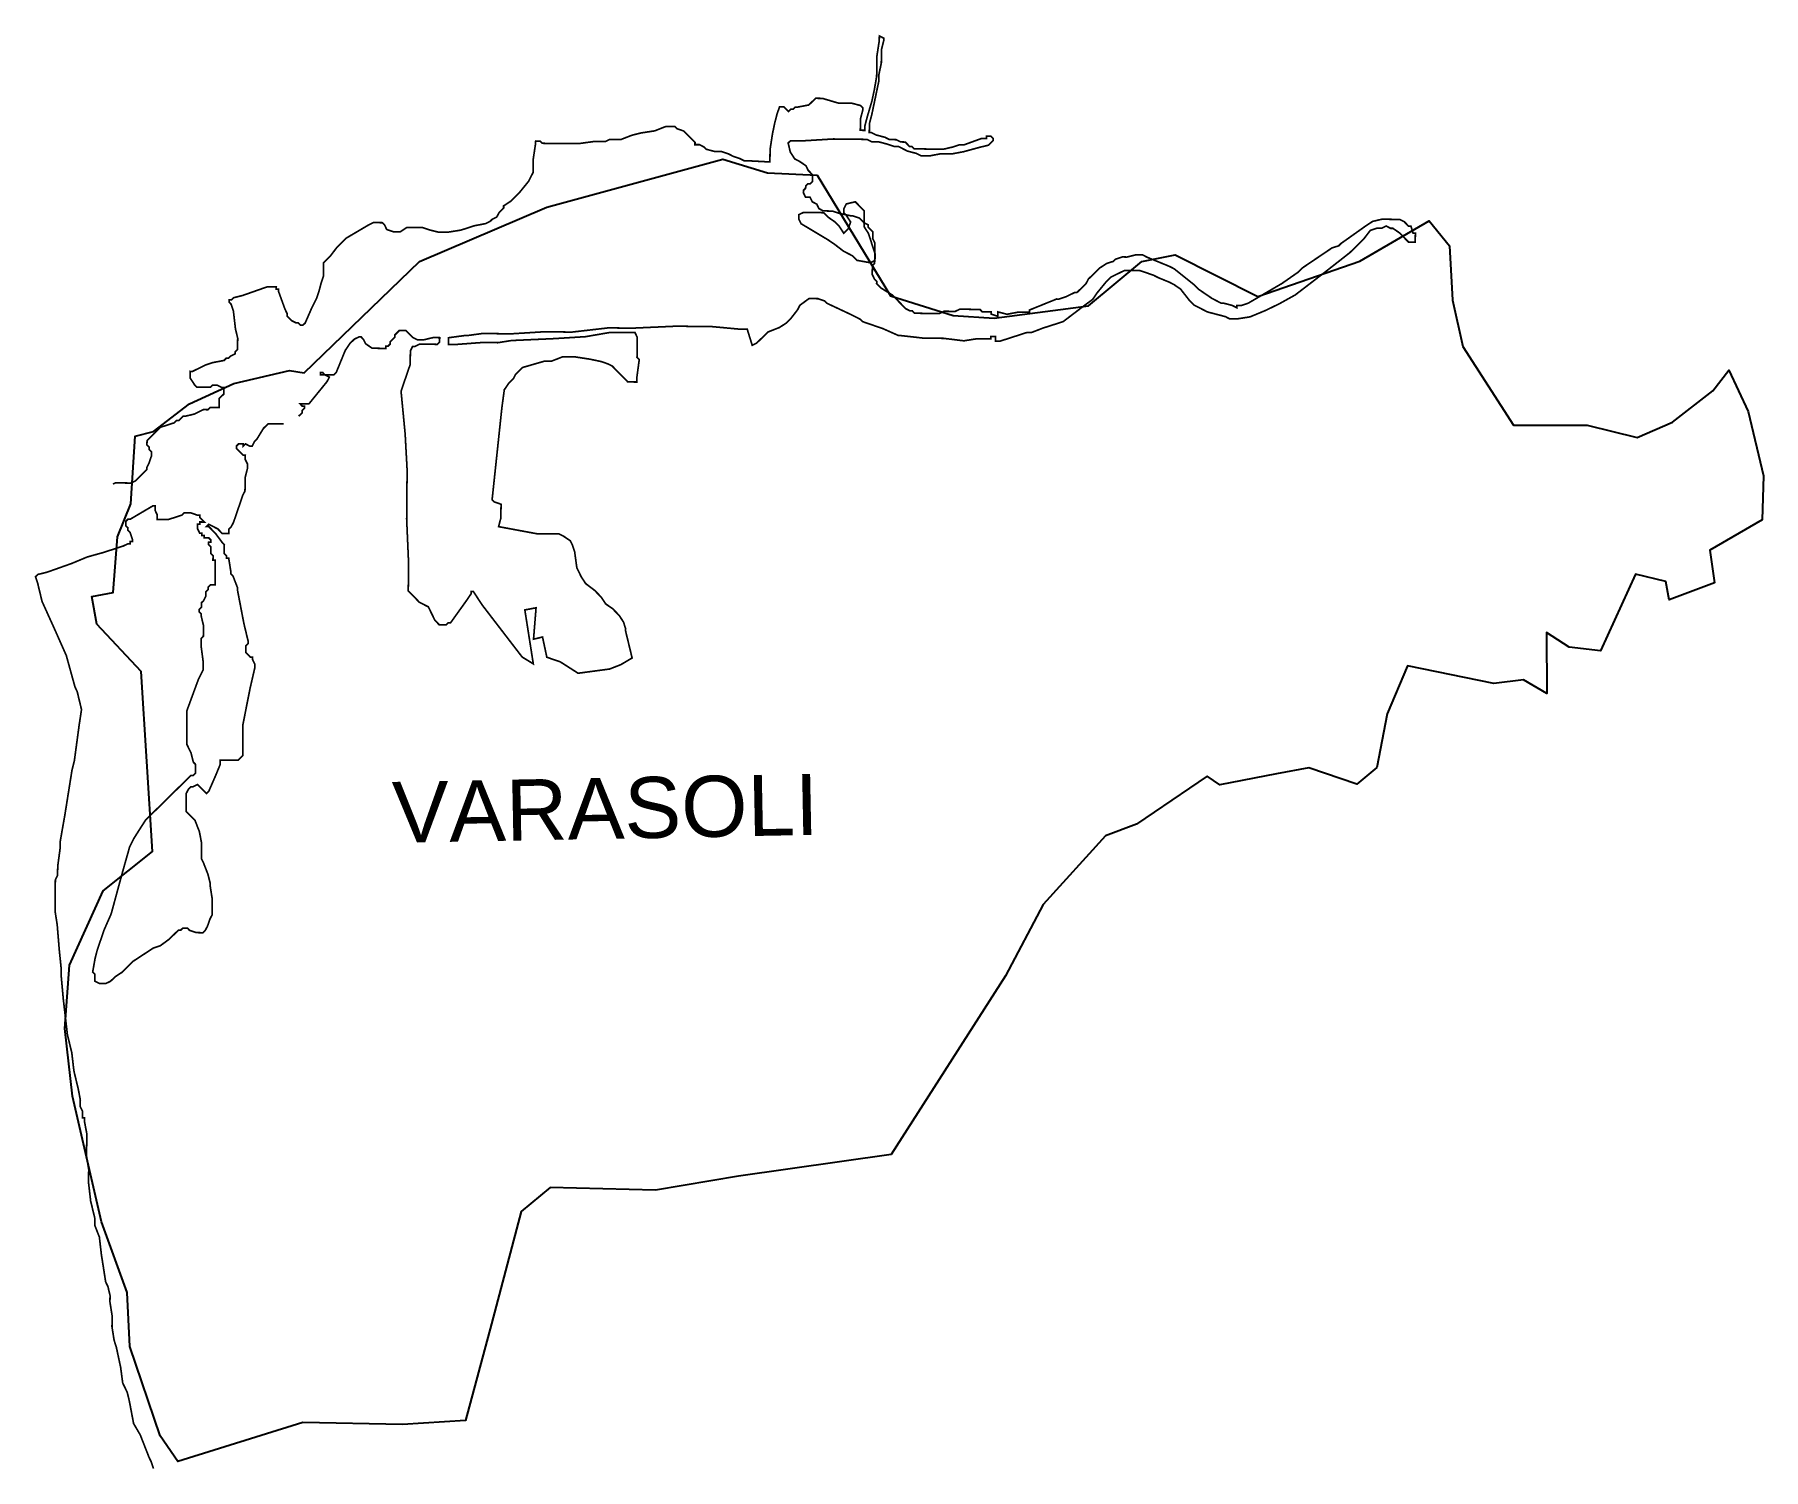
# Model space of a CAD drawing. Header units: metres. Extents: x 274594 to 277673, y 2063802 to 2066358.
import ezdxf

# ---------------------------------------------------------------- set-up
doc = ezdxf.new("R2010")
doc.units = ezdxf.units.M
for name, color, linetype in [('HIGH TIDE LINE', 6, 'Continuous'), ('village', 3, 'Continuous'), ('VILLAGE NAME', 250, 'Continuous')]:
    doc.layers.add(name, color=color, linetype=linetype)
doc.styles.get("Standard").update_dxf_attribs({"font": 'simplex.shx'})

msp = doc.modelspace()

# ---------------------------------------------------------------- linework, layer by layer
at = {"layer": 'HIGH TIDE LINE', "lineweight": 0}
for points in [[(275064.2, 2065678.2, 3, 3, 0), (275070.5, 2065684.4, 3, 3, 0), (275070.5, 2065688.4, 3, 3, 0), (275074.5, 2065692.4, 3, 3, 0), (275074.6, 2065696.4, 3, 3, 0), (275070.6, 2065696.4, 3, 3, 0), (275066.6, 2065700.5, 3, 3, 0), (275082.6, 2065700.3, 3, 3, 0), (275098.8, 2065720.2, 3, 3, 0), (275114.9, 2065740, 3, 3, 0), (275119, 2065748, 3, 3, 0), (275111, 2065752.1, 3, 3, 0), (275103, 2065752.1, 3, 3, 0), (275103.1, 2065756.1, 3, 3, 0), (275107.1, 2065756.1, 3, 3, 0), (275111, 2065752.1, 3, 3, 0), (275127, 2065751.9, 3, 3, 0), (275131.1, 2065755.9, 3, 3, 0), (275147.4, 2065795.7, 3, 3, 0), (275155.5, 2065807.6, 3, 3, 0), (275159.5, 2065811.6, 3, 3, 0), (275163.6, 2065815.6, 3, 3, 0), (275171.6, 2065819.5, 3, 3, 0), (275175.6, 2065819.5, 3, 3, 0), (275179.5, 2065815.4, 3, 3, 0), (275183.5, 2065807.4, 3, 3, 0), (275195.4, 2065799.3, 3, 3, 0), (275219.4, 2065799.1, 3, 3, 0), (275219.4, 2065803.1, 3, 3, 0), (275223.4, 2065803, 3, 3, 0), (275227.4, 2065807, 3, 3, 0), (275227.5, 2065811, 3, 3, 0), (275235.5, 2065818.9, 3, 3, 0), (275235.6, 2065822.9, 3, 3, 0), (275239.6, 2065826.9, 3, 3, 0), (275243.6, 2065830.9, 3, 3, 0), (275255.6, 2065830.8, 3, 3, 0), (275259.6, 2065826.7, 3, 3, 0), (275263.6, 2065822.7, 3, 3, 0), (275267.5, 2065818.7, 3, 3, 0), (275275.5, 2065814.6, 3, 3, 0), (275287.5, 2065814.5, 3, 3, 0), (275303.5, 2065818.3, 3, 3, 0), (275315.5, 2065818.2, 3, 3, 0), (275315.4, 2065810.2, 3, 3, 0), (275311.4, 2065806.3, 3, 3, 0), (275279.4, 2065806.6, 3, 3, 0), (275271.4, 2065802.6, 3, 3, 0), (275267.4, 2065802.7, 3, 3, 0), (275263.3, 2065794.7, 3, 3, 0), (275263.1, 2065770.7, 3, 3, 0), (275246.7, 2065722.9, 3, 3, 0), (275254, 2065646.8, 3, 3, 0), (275257.5, 2065582.8, 3, 3, 0), (275256.7, 2065494.9, 3, 3, 0), (275260, 2065418.9, 3, 3, 0), (275259.6, 2065366.9, 3, 3, 0), (275267.5, 2065358.8, 3, 3, 0), (275271.5, 2065354.8, 3, 3, 0), (275279.4, 2065346.7, 3, 3, 0), (275295.3, 2065338.6, 3, 3, 0), (275299.2, 2065330.6, 3, 3, 0), (275307.1, 2065314.5, 3, 3, 0), (275315, 2065306.4, 3, 3, 0), (275327, 2065306.3, 3, 3, 0), (275331, 2065310.3, 3, 3, 0), (275335, 2065310.3, 3, 3, 0), (275363.4, 2065350, 3, 3, 0), (275371.5, 2065361.9, 3, 3, 0), (275371.5, 2065365.9, 3, 3, 0), (275375.5, 2065365.9, 3, 3, 0), (275391.3, 2065341.8, 3, 3, 0), (275462.4, 2065249.2, 3, 3, 0), (275482.3, 2065237, 3, 3, 0), (275467.2, 2065333.1, 3, 3, 0), (275487.2, 2065336.9, 3, 3, 0), (275482.7, 2065281, 3, 3, 0), (275498.7, 2065284.8, 3, 3, 0), (275506.4, 2065248.8, 3, 3, 0), (275530.3, 2065240.6, 3, 3, 0), (275562.1, 2065220.3, 3, 3, 0), (275618.2, 2065227.8, 3, 3, 0), (275638.2, 2065235.6, 3, 3, 0), (275658.3, 2065247.5, 3, 3, 0), (275646.7, 2065295.5, 3, 3, 0), (275646.8, 2065299.5, 3, 3, 0), (275642.9, 2065311.6, 3, 3, 0), (275635, 2065323.6, 3, 3, 0), (275623.1, 2065335.7, 3, 3, 0), (275611.2, 2065343.8, 3, 3, 0), (275603.3, 2065355.9, 3, 3, 0), (275591.4, 2065368, 3, 3, 0), (275575.5, 2065380.1, 3, 3, 0), (275567.6, 2065392.2, 3, 3, 0), (275559.8, 2065408.3, 3, 3, 0), (275556, 2065436.3, 3, 3, 0), (275552.1, 2065448.3, 3, 3, 0), (275548.2, 2065456.3, 3, 3, 0), (275536.3, 2065464.4, 3, 3, 0), (275528.3, 2065468.5, 3, 3, 0), (275488.3, 2065468.9, 3, 3, 0), (275420.5, 2065481.5, 3, 3, 0), (275424.6, 2065497.4, 3, 3, 0), (275424.8, 2065521.4, 3, 3, 0), (275412.9, 2065525.5, 3, 3, 0), (275408.9, 2065529.5, 3, 3, 0), (275426.3, 2065693.3, 3, 3, 0), (275430.6, 2065725.3, 3, 3, 0), (275438.7, 2065737.2, 3, 3, 0), (275446.8, 2065745.1, 3, 3, 0), (275450.9, 2065753.1, 3, 3, 0), (275458.9, 2065761, 3, 3, 0), (275462.9, 2065765, 3, 3, 0), (275503, 2065776.6, 3, 3, 0), (275515, 2065776.5, 3, 3, 0), (275535.1, 2065784.3, 3, 3, 0), (275555.1, 2065784.2, 3, 3, 0), (275583, 2065779.9, 3, 3, 0), (275603, 2065775.7, 3, 3, 0), (275614.9, 2065771.6, 3, 3, 0), (275622.9, 2065767.6, 3, 3, 0), (275634.8, 2065755.5, 3, 3, 0), (275650.6, 2065739.3, 3, 3, 0), (275666.6, 2065739.2, 3, 3, 0), (275666.7, 2065747.2, 3, 3, 0), (275671, 2065779.1, 3, 3, 0), (275667, 2065783.2, 3, 3, 0), (275667.3, 2065819.2, 3, 3, 0), (275663.4, 2065827.2, 3, 3, 0), (275619.4, 2065827.6, 3, 3, 0), (275575.4, 2065820, 3, 3, 0), (275519.4, 2065816.5, 3, 3, 0), (275443.4, 2065813.1, 3, 3, 0), (275419.4, 2065809.3, 3, 3, 0), (275391.4, 2065809.6, 3, 3, 0), (275343.4, 2065806, 3, 3, 0), (275331.4, 2065806.1, 3, 3, 0), (275331.5, 2065818.1, 3, 3, 0), (275359.5, 2065821.9, 3, 3, 0), (275363.5, 2065821.8, 3, 3, 0), (275391.5, 2065825.6, 3, 3, 0), (275443.5, 2065825.1, 3, 3, 0), (275499.5, 2065828.6, 3, 3, 0), (275551.5, 2065828.2, 3, 3, 0), (275615.5, 2065835.6, 3, 3, 0), (275659.5, 2065835.2, 3, 3, 0), (275735.4, 2065838.6, 3, 3, 0), (275799.4, 2065838, 3, 3, 0), (275847.3, 2065833.6, 3, 3, 0), (275863.3, 2065833.4, 3.01, 3.01, 0), (275872.2, 2065804.7, 3.01, 3.01, 0), (275880.2, 2065808.6, 3.01, 3.01, 0), (275884.3, 2065812.6, 3.01, 3.01, 0), (275892.4, 2065820.5, 3.01, 3.01, 0), (275896.4, 2065824.5, 3.01, 3.01, 0), (275900.5, 2065828.4, 3.01, 3.01, 0), (275920.6, 2065836.3, 3.01, 3.01, 0), (275932.7, 2065844.1, 3.01, 3.01, 0), (275940.8, 2065852.1, 3.01, 3.01, 0), (275953.1, 2065868, 3.01, 3.01, 0), (275957.2, 2065876, 3.01, 3.01, 0), (275973.3, 2065887.8, 3.01, 3.01, 0), (275989.4, 2065887.7, 3.01, 3.01, 0), (276001.4, 2065883.5, 3.01, 3.01, 0), (276005.3, 2065879.5, 3.01, 3.01, 0), (276049.2, 2065858.9, 3.01, 3.01, 0), (276065.2, 2065850.7, 3.01, 3.01, 0), (276069.1, 2065846.7, 3.01, 3.01, 0), (276105.1, 2065834.3, 3.01, 3.01, 0), (276133, 2065821.9, 3.01, 3.01, 0), (276137.1, 2065821.9, 3.01, 3.01, 0), (276177.1, 2065817.4, 3.01, 3.01, 0), (276213.2, 2065817, 3.01, 3.01, 0), (276249.3, 2065812.6, 3.01, 3.01, 0), (276273.4, 2065816.4, 3.01, 3.01, 0), (276297.4, 2065816.1, 3.01, 3.01, 0), (276297.5, 2065820.1, 3.01, 3.01, 0), (276305.5, 2065820, 3.01, 3.01, 0), (276305.4, 2065812, 3.01, 3.01, 0), (276313.4, 2065811.9, 3.01, 3.01, 0), (276361.7, 2065827.5, 3.01, 3.01, 0), (276369.7, 2065827.4, 3.01, 3.01, 0), (276389.9, 2065835.2, 3.01, 3.01, 0), (276426.1, 2065846.8, 3.01, 3.01, 0), (276462.5, 2065874.5, 3.01, 3.01, 0), (276478.7, 2065886.4, 3.01, 3.01, 0), (276486.8, 2065898.3, 3.01, 3.01, 0), (276503.1, 2065918.2, 3.01, 3.01, 0), (276507.1, 2065922.2, 3.01, 3.01, 0), (276511.2, 2065926.1, 3.01, 3.01, 0), (276519.3, 2065930.1, 3.01, 3.01, 0), (276527.3, 2065934, 3.01, 3.01, 0), (276535.4, 2065937.9, 3.01, 3.01, 0), (276563.5, 2065937.6, 3.01, 3.01, 0), (276575.4, 2065933.5, 3.01, 3.01, 0), (276587.4, 2065929.3, 3.01, 3.01, 0), (276595.4, 2065925.2, 3.01, 3.01, 0), (276615.4, 2065917, 3.01, 3.01, 0), (276623.4, 2065912.9, 3.01, 3.01, 0), (276635.3, 2065904.7, 3.01, 3.01, 0), (276651.1, 2065884.5, 3.01, 3.01, 0), (276659.1, 2065876.4, 3.01, 3.01, 0), (276683, 2065864.1, 3.01, 3.01, 0), (276715, 2065855.7, 3.01, 3.01, 0), (276723, 2065851.6, 3.01, 3.01, 0), (276735, 2065851.5, 3.01, 3.01, 0), (276759.1, 2065855.3, 3.01, 3.01, 0), (276787.3, 2065867, 3.01, 3.01, 0), (276811.5, 2065878.8, 3.01, 3.01, 0), (276839.7, 2065894.5, 3.01, 3.01, 0), (276896.4, 2065938, 3.01, 3.01, 0), (276936.8, 2065969.7, 3.01, 3.01, 0), (276961.1, 2065993.5, 3.01, 3.01, 0), (276973.3, 2066009.4, 3.01, 3.01, 0), (276985.4, 2066013.3, 3.01, 3.01, 0), (276993.4, 2066013.2, 3.01, 3.01, 0), (277001.5, 2066017.1, 3.01, 3.01, 0), (277009.5, 2066013, 3.01, 3.01, 0), (277013.5, 2066013, 3.01, 3.01, 0), (277025.4, 2066004.8, 3.01, 3.01, 0), (277029.4, 2066000.8, 3.01, 3.01, 0), (277037.3, 2065992.6, 3.01, 3.01, 0), (277041.3, 2065988.6, 3.01, 3.01, 0), (277053.3, 2065988.5, 3.01, 3.01, 0), (277053.5, 2066004.5, 3.01, 3.01, 0), (277049.5, 2066004.5, 3.01, 3.01, 0), (277045.6, 2066016.6, 3.01, 3.01, 0), (277041.6, 2066016.7, 3.01, 3.01, 0), (277033.7, 2066024.8, 3.01, 3.01, 0), (277025.7, 2066028.9, 3.01, 3.01, 0), (276993.6, 2066029.2, 3.01, 3.01, 0), (276977.5, 2066025.4, 3.01, 3.01, 0), (276965.4, 2066017.5, 3.01, 3.01, 0), (276920.9, 2065985.9, 3.01, 3.01, 0), (276916.9, 2065981.9, 3.01, 3.01, 0), (276904.8, 2065978, 3.01, 3.01, 0), (276852.3, 2065942.5, 3.01, 3.01, 0), (276844.2, 2065934.6, 3.01, 3.01, 0), (276815.9, 2065914.8, 3.01, 3.01, 0), (276755.3, 2065879.4, 3.01, 3.01, 0), (276743.3, 2065875.5, 3.01, 3.01, 0), (276735.2, 2065875.6, 3.01, 3.01, 0), (276735.2, 2065871.6, 3.01, 3.01, 0), (276727.2, 2065875.7, 3.01, 3.01, 0), (276711.2, 2065879.8, 3.01, 3.01, 0), (276707.2, 2065879.9, 3.01, 3.01, 0), (276699.2, 2065884, 3.01, 3.01, 0), (276691.3, 2065888.1, 3.01, 3.01, 0), (276667.4, 2065904.4, 3.01, 3.01, 0), (276659.4, 2065912.5, 3.01, 3.01, 0), (276623.7, 2065941, 3.01, 3.01, 0), (276615.7, 2065945.1, 3.01, 3.01, 0), (276575.7, 2065961.5, 3.01, 3.01, 0), (276567.8, 2065965.6, 3.01, 3.01, 0), (276555.7, 2065965.8, 3.01, 3.01, 0), (276539.7, 2065961.9, 3.01, 3.01, 0), (276531.6, 2065962, 3.01, 3.01, 0), (276519.6, 2065958.1, 3.01, 3.01, 0), (276515.5, 2065954.2, 3.01, 3.01, 0), (276503.4, 2065950.3, 3.01, 3.01, 0), (276491.3, 2065942.4, 3.01, 3.01, 0), (276487.3, 2065938.4, 3.01, 3.01, 0), (276479.2, 2065930.5, 3.01, 3.01, 0), (276471, 2065922.6, 3.01, 3.01, 0), (276466.9, 2065914.6, 3.01, 3.01, 0), (276458.8, 2065906.6, 3.01, 3.01, 0), (276450.7, 2065898.7, 3.01, 3.01, 0), (276446.7, 2065898.7, 3.01, 3.01, 0), (276430.6, 2065890.9, 3.01, 3.01, 0), (276418.5, 2065887, 3.01, 3.01, 0), (276414.5, 2065887.1, 3.01, 3.01, 0), (276366.2, 2065867.5, 3.01, 3.01, 0), (276366.1, 2065863.5, 3.01, 3.01, 0), (276346.1, 2065863.7, 3.01, 3.01, 0), (276326, 2065859.9, 3.01, 3.01, 0), (276310, 2065864.1, 3.01, 3.01, 0), (276309.9, 2065856.1, 3.01, 3.01, 0), (276297.9, 2065860.2, 3.01, 3.01, 0), (276297.9, 2065864.3, 3.01, 3.01, 0), (276281.9, 2065864.4, 3.01, 3.01, 0), (276277.9, 2065868.5, 3.01, 3.01, 0), (276241.8, 2065868.9, 3.01, 3.01, 0), (276233.8, 2065865, 3.01, 3.01, 0), (276213.7, 2065865.2, 3.01, 3.01, 0), (276205.7, 2065861.2, 3.01, 3.01, 0), (276161.5, 2065861.7, 3.01, 3.01, 0), (276157.6, 2065865.8, 3.01, 3.01, 0), (276153.6, 2065865.8, 3.01, 3.01, 0), (276145.6, 2065869.9, 3.01, 3.01, 0), (276137.7, 2065878, 3.01, 3.01, 0), (276121.8, 2065894.2, 3.01, 3.01, 0), (276101.9, 2065906.5, 3.01, 3.01, 0), (276093.9, 2065914.6, 3.01, 3.01, 0), (276094, 2065918.6, 3.01, 3.01, 0), (276090, 2065922.7, 3.01, 3.01, 0), (276086.1, 2065930.7, 3.01, 3.01, 0), (276086.3, 2065946.8, 3.01, 3.01, 0), (276090.3, 2065950.7, 3.01, 3.01, 0), (276090.7, 2065986.8, 3.01, 3.01, 0), (276086.8, 2065994.9, 3.01, 3.01, 0), (276086.9, 2066006.9, 3.01, 3.01, 0), (276079, 2066015.1, 3.01, 3.01, 0), (276079, 2066019.1, 3.01, 3.01, 0), (276071, 2066023.2, 3.01, 3.01, 0), (276063.1, 2066031.3, 3.01, 3.01, 0), (276051.1, 2066035.4, 3.01, 3.01, 0), (276047.1, 2066035.5, 3.01, 3.01, 0), (276027.1, 2066039.7, 3.01, 3.01, 0), (276015.1, 2066043.8, 3.01, 3.01, 0), (275999.1, 2066044, 3.01, 3.01, 0), (275991.1, 2066048.1, 3.01, 3.01, 0), (275987.2, 2066056.2, 3.01, 3.01, 0), (275979.2, 2066060.3, 3.01, 3.01, 0), (275975.3, 2066068.3, 3.01, 3.01, 0), (275967.3, 2066068.4, 3.01, 3.01, 0), (275963.3, 2066076.5, 3.01, 3.01, 0), (275963.4, 2066080.5, 3.01, 3.01, 0), (275967.4, 2066084.5, 3.01, 3.01, 0), (275967.5, 2066088.5, 3.01, 3.01, 0), (275971.5, 2066092.4, 3.01, 3.01, 0), (275975.5, 2066092.4, 3.01, 3.01, 0), (275979.6, 2066096.4, 3.01, 3.01, 0), (275979.7, 2066108.4, 3.01, 3.01, 0), (275971.8, 2066116.5, 3.01, 3.01, 0), (275967.9, 2066124.6, 3.01, 3.01, 0), (275955.9, 2066132.7, 3.01, 3.01, 0), (275947.9, 2066136.8, 3.01, 3.01, 0), (275940.1, 2066148.9, 3.01, 3.01, 0), (275936.2, 2066165, 3.01, 3.01, 0), (275940.3, 2066169, 3.01, 3.01, 0), (275960.3, 2066168.8, 3.01, 3.01, 0), (276016.5, 2066172.2, 3.01, 3.01, 0), (276076.7, 2066171.5, 3.01, 3.01, 0), (276084.6, 2066167.4, 3.01, 3.01, 0), (276096.7, 2066167.3, 3.01, 3.01, 0), (276112.7, 2066163.1, 3.01, 3.01, 0), (276124.7, 2066159, 3.01, 3.01, 0), (276132.7, 2066158.9, 3.01, 3.01, 0), (276148.6, 2066150.7, 3.01, 3.01, 0), (276164.6, 2066146.5, 3.01, 3.01, 0), (276172.6, 2066142.4, 3.01, 3.01, 0), (276188.7, 2066142.2, 3.01, 3.01, 0), (276208.7, 2066146, 3.01, 3.01, 0), (276228.8, 2066145.8, 3.01, 3.01, 0), (276248.9, 2066149.6, 3.01, 3.01, 0), (276277.1, 2066157.3, 3.01, 3.01, 0), (276293.1, 2066161.2, 3.01, 3.01, 0), (276297.2, 2066165.1, 3.01, 3.01, 0), (276301.2, 2066169.1, 3.01, 3.01, 0), (276301.3, 2066173.1, 3.01, 3.01, 0), (276297.3, 2066177.2, 3.01, 3.01, 0), (276289.3, 2066177.2, 3.01, 3.01, 0), (276289.3, 2066173.2, 3.01, 3.01, 0), (276281.2, 2066173.3, 3.01, 3.01, 0), (276249, 2066161.6, 3.01, 3.01, 0), (276241, 2066161.7, 3.01, 3.01, 0), (276228.9, 2066157.8, 3.01, 3.01, 0), (276212.8, 2066154, 3.01, 3.01, 0), (276160.7, 2066154.6, 3.01, 3.01, 0), (276156.7, 2066158.6, 3.01, 3.01, 0), (276152.7, 2066158.7, 3.01, 3.01, 0), (276148.8, 2066162.7, 3.01, 3.01, 0), (276144.8, 2066166.8, 3.01, 3.01, 0), (276136.8, 2066166.9, 3.01, 3.01, 0), (276128.8, 2066171, 3.01, 3.01, 0), (276116.8, 2066171.1, 3.01, 3.01, 0), (276108.8, 2066175.2, 3.01, 3.01, 0), (276092.8, 2066179.4, 3.01, 3.01, 0), (276084.8, 2066183.5, 3.01, 3.01, 0), (276080.8, 2066183.5, 3.01, 3.01, 0), (276081, 2066199.6, 3.01, 3.01, 0), (276085.2, 2066215.6, 3.01, 3.01, 0), (276089.4, 2066235.6, 3.01, 3.01, 0), (276097.8, 2066275.6, 3.01, 3.01, 0), (276098, 2066287.6, 3.01, 3.01, 0), (276102.2, 2066307.6, 3.01, 3.01, 0), (276102.5, 2066331.7, 3.01, 3.01, 0), (276106.6, 2066347.7, 3.01, 3.01, 0), (276106.7, 2066351.7, 3.01, 3.01, 0), (276098.7, 2066355.8, 3.01, 3.01, 0), (276098.6, 2066347.8, 3.01, 3.01, 0), (276094.3, 2066319.8, 3.01, 3.01, 0), (276093.9, 2066283.7, 3.01, 3.01, 0), (276089.7, 2066259.6, 3.01, 3.01, 0), (276085.4, 2066239.6, 3.01, 3.01, 0), (276077.1, 2066211.6, 3.01, 3.01, 0), (276072.9, 2066195.6, 3.01, 3.01, 0), (276072.8, 2066187.6, 3.01, 3.01, 0), (276064.8, 2066187.7, 3.01, 3.01, 0), (276065, 2066207.8, 3.01, 3.01, 0), (276069.2, 2066223.8, 3.01, 3.01, 0), (276069.3, 2066227.8, 3.01, 3.01, 0), (276065.3, 2066231.8, 3.01, 3.01, 0), (276049.3, 2066236, 3.01, 3.01, 0), (276025.2, 2066236.3, 3.01, 3.01, 0), (275997.2, 2066244.6, 3.01, 3.01, 0), (275985.2, 2066244.7, 3.01, 3.01, 0), (275981.2, 2066240.8, 3.01, 3.01, 0), (275977.1, 2066236.8, 3.01, 3.01, 0), (275973, 2066232.8, 3.01, 3.01, 0), (275953, 2066229, 3.01, 3.01, 0), (275948.9, 2066229.1, 3.01, 3.01, 0), (275944.9, 2066225.1, 3.01, 3.01, 0), (275940.9, 2066225.1, 3.01, 3.01, 0), (275936.8, 2066221.2, 3.01, 3.01, 0), (275932.9, 2066225.2, 3.01, 3.01, 0), (275928.9, 2066229.3, 3.01, 3.01, 0), (275920.9, 2066229.4, 3.01, 3.01, 0), (275916.7, 2066217.4, 3.01, 3.01, 0), (275912.5, 2066201.4, 3.01, 3.01, 0), (275908.3, 2066181.4, 3.01, 3.01, 0), (275904, 2066153.3, 3.01, 3.01, 0), (275903.8, 2066131.3, 3.01, 3.01, 0), (275865.9, 2066133.3, 3, 3, 0), (275858, 2066133.4, 3, 3, 0), (275850, 2066137.4, 3, 3, 0), (275838, 2066141.5, 3, 3, 0), (275830.1, 2066145.6, 3, 3, 0), (275818.1, 2066149.7, 3, 3, 0), (275806.1, 2066149.8, 3, 3, 0), (275790.2, 2066153.9, 3, 3, 0), (275786.2, 2066158, 3, 3, 0), (275778.2, 2066162.1, 3, 3, 0), (275770.3, 2066162.1, 3, 3, 0), (275770.3, 2066166.1, 3, 3, 0), (275766.3, 2066170.2, 3, 3, 0), (275762.4, 2066174.2, 3, 3, 0), (275758.4, 2066178.2, 3, 3, 0), (275750.5, 2066186.3, 3, 3, 0), (275738.5, 2066190.4, 3, 3, 0), (275734.6, 2066194.4, 3, 3, 0), (275718.6, 2066194.6, 3, 3, 0), (275698.5, 2066186.7, 3, 3, 0), (275674.5, 2066183, 3, 3, 0), (275658.5, 2066179.1, 3, 3, 0), (275638.4, 2066171.3, 3, 3, 0), (275618.4, 2066171.4, 3, 3, 0), (275610.4, 2066167.5, 3, 3, 0), (275590.4, 2066167.7, 3, 3, 0), (275562.4, 2066163.9, 3, 3, 0), (275498.4, 2066164.5, 3, 3, 0), (275494.5, 2066168.5, 3, 3, 0), (275486.5, 2066168.6, 3, 3, 0), (275486.4, 2066164.6, 3, 3, 0), (275482.2, 2066136.7, 3, 3, 0), (275482, 2066112.7, 3, 3, 0), (275477.9, 2066104.7, 3, 3, 0), (275473.8, 2066096.7, 3, 3, 0), (275457.7, 2066076.9, 3, 3, 0), (275441.6, 2066061, 3, 3, 0), (275429.5, 2066053.1, 3, 3, 0), (275429.5, 2066049.1, 3, 3, 0), (275421.4, 2066041.2, 3, 3, 0), (275417.3, 2066033.3, 3, 3, 0), (275409.3, 2066029.3, 3, 3, 0), (275405.3, 2066025.4, 3, 3, 0), (275397.2, 2066021.4, 3, 3, 0), (275377.2, 2066017.6, 3, 3, 0), (275353.2, 2066009.8, 3, 3, 0), (275329.1, 2066006, 3, 3, 0), (275313.1, 2066006.2, 3, 3, 0), (275297.2, 2066010.3, 3, 3, 0), (275285.2, 2066014.4, 3, 3, 0), (275257.2, 2066014.7, 3, 3, 0), (275245.2, 2066006.8, 3, 3, 0), (275233.2, 2066006.9, 3, 3, 0), (275221.2, 2066011, 3, 3, 0), (275217.3, 2066019, 3, 3, 0), (275213.3, 2066023.1, 3, 3, 0), (275197.4, 2066023.2, 3, 3, 0), (275189.3, 2066019.3, 3, 3, 0), (275149.1, 2065995.6, 3, 3, 0), (275133, 2065979.8, 3, 3, 0), (275120.9, 2065963.9, 3, 3, 0), (275112.8, 2065956, 3, 3, 0), (275108.8, 2065952, 3, 3, 0), (275108.6, 2065928, 3, 3, 0), (275104.5, 2065916, 3, 3, 0), (275100.3, 2065900.1, 3, 3, 0), (275096.2, 2065888.1, 3, 3, 0), (275088.1, 2065872.2, 3, 3, 0), (275075.9, 2065844.3, 3, 3, 0), (275071.8, 2065840.4, 3, 3, 0), (275067.8, 2065840.4, 3, 3, 0), (275063.9, 2065844.4, 3, 3, 0), (275059.9, 2065844.5, 3, 3, 0), (275051.9, 2065848.5, 3, 3, 0), (275044, 2065856.6, 3, 3, 0), (275044, 2065860.6, 3, 3, 0), (275040.1, 2065868.6, 3, 3, 0), (275028.4, 2065900.7, 3, 3, 0), (275028.4, 2065904.7, 3, 3, 0), (275024.4, 2065904.8, 3, 3, 0), (275024.5, 2065908.7, 3, 3, 0), (275008.5, 2065908.9, 3, 3, 0), (274964.3, 2065893.3, 3, 3, 0), (274948.3, 2065889.4, 3, 3, 0), (274944.3, 2065885.5, 3, 3, 0), (274940.3, 2065885.5, 3, 3, 0), (274940.3, 2065881.5, 3, 3, 0), (274944.2, 2065877.5, 3, 3, 0), (274948.1, 2065865.4, 3, 3, 0), (274951.8, 2065833.4, 3, 3, 0), (274955.7, 2065817.4, 3, 3, 0), (274955.5, 2065797.4, 3, 3, 0), (274951.5, 2065793.4, 3, 3, 0), (274951.4, 2065789.4, 3, 3, 0), (274943.4, 2065785.5, 3, 3, 0), (274939.4, 2065781.5, 3, 3, 0), (274935.4, 2065781.6, 3, 3, 0), (274931.4, 2065777.6, 3, 3, 0), (274911.3, 2065773.8, 3, 3, 0), (274899.3, 2065769.9, 3, 3, 0), (274891.3, 2065766, 3, 3, 0), (274875.2, 2065758.1, 3, 3, 0), (274871.2, 2065758.2, 3, 3, 0), (274871.1, 2065746.2, 3, 3, 0), (274879, 2065734.1, 3, 3, 0), (274883, 2065730.1, 3, 3, 0), (274907, 2065729.8, 3, 3, 0), (274911, 2065733.8, 3, 3, 0), (274919, 2065733.7, 3, 3, 0), (274926.9, 2065729.7, 3, 3, 0), (274930.9, 2065729.6, 3, 3, 0), (274930.8, 2065717.6, 3, 3, 0), (274926.8, 2065713.7, 3, 3, 0), (274922.8, 2065709.7, 3, 3, 0), (274922.6, 2065693.7, 3, 3, 0), (274906.6, 2065693.9, 3, 3, 0), (274902.6, 2065689.9, 3, 3, 0), (274894.6, 2065690, 3, 3, 0), (274878.5, 2065682.1, 3, 3, 0), (274862.5, 2065678.3, 3, 3, 0), (274858.5, 2065678.3, 3, 3, 0), (274850.5, 2065670.4, 3, 3, 0), (274846.5, 2065670.4, 3, 3, 0), (274842.4, 2065666.4, 3, 3, 0), (274830.4, 2065662.5, 3, 3, 0), (274818.4, 2065658.7, 3, 3, 0), (274810.3, 2065650.7, 3, 3, 0), (274798.2, 2065638.8, 3, 3, 0), (274794.2, 2065634.9, 3, 3, 0), (274794.1, 2065626.9, 3, 3, 0), (274798.1, 2065622.8, 3, 3, 0), (274798, 2065618.8, 3, 3, 0), (274802, 2065614.8, 3, 3, 0), (274801.9, 2065606.8, 3, 3, 0), (274797.8, 2065594.9, 3, 3, 0), (274793.8, 2065586.9, 3, 3, 0), (274793.7, 2065582.9, 3, 3, 0), (274785.7, 2065575, 3, 3, 0), (274773.6, 2065563.1, 3, 3, 0), (274765.5, 2065559.2, 3, 3, 0), (274737.6, 2065559.4, 3, 3, 0), (274733.5, 2065557.4, 3, 3, 0)], [(274805.6, 2063803.2, 3, 3, 0), (274801.7, 2063815.2, 3, 3, 0), (274797.8, 2063823.2, 3, 3, 0), (274782.1, 2063863.3, 3, 3, 0), (274770.3, 2063883.4, 3, 3, 0), (274766.5, 2063903.5, 3, 3, 0), (274762.7, 2063923.5, 3, 3, 0), (274758.8, 2063939.5, 3, 3, 0), (274750.9, 2063955.6, 3, 3, 0), (274747.2, 2063983.6, 3, 3, 0), (274739.5, 2064019.7, 3, 3, 0), (274735.6, 2064031.7, 3, 3, 0), (274731.8, 2064055.7, 3, 3, 0), (274732, 2064075.7, 3, 3, 0), (274728.2, 2064099.7, 3, 3, 0), (274728.3, 2064111.7, 3, 3, 0), (274724.5, 2064127.7, 3, 3, 0), (274720.5, 2064135.8, 3, 3, 0), (274716.8, 2064159.8, 3, 3, 0), (274713, 2064183.8, 3, 3, 0), (274709.3, 2064215.8, 3, 3, 0), (274701.4, 2064235.9, 3, 3, 0), (274701.5, 2064247.9, 3, 3, 0), (274693.8, 2064279.9, 3, 3, 0), (274690.1, 2064312, 3, 3, 0), (274690.3, 2064336, 3, 3, 0), (274686.5, 2064360, 3, 3, 0), (274686.9, 2064400, 3, 3, 0), (274683.1, 2064420, 3, 3, 0), (274683.1, 2064428, 3, 3, 0), (274679.1, 2064428, 3, 3, 0), (274679.2, 2064440, 3, 3, 0), (274675.3, 2064448, 3, 3, 0), (274675.4, 2064460, 3, 3, 0), (274671.6, 2064480.1, 3, 3, 0), (274667.7, 2064496.1, 3, 3, 0), (274663.9, 2064512.1, 3, 3, 0), (274660.2, 2064544.1, 3, 3, 0), (274652.4, 2064576.2, 3, 3, 0), (274648.7, 2064608.2, 3, 3, 0), (274645, 2064640.2, 3, 3, 0), (274641.4, 2064680.2, 3, 3, 0), (274641.5, 2064692.2, 3, 3, 0), (274637.8, 2064728.3, 3, 3, 0), (274634.2, 2064772.3, 3, 3, 0), (274630.4, 2064796.3, 3, 3, 0), (274630.9, 2064852.3, 3, 3, 0), (274634.9, 2064860.2, 3, 3, 0), (274635.1, 2064876.2, 3, 3, 0), (274639.4, 2064908.2, 3, 3, 0), (274639.5, 2064920.2, 3, 3, 0), (274647.9, 2064968.1, 3, 3, 0), (274660.6, 2065047.9, 3, 3, 0), (274664.7, 2065063.9, 3, 3, 0), (274673.3, 2065127.8, 3, 3, 0), (274677.5, 2065155.7, 3, 3, 0), (274673.6, 2065171.8, 3, 3, 0), (274669.8, 2065187.8, 3, 3, 0), (274665.9, 2065195.8, 3, 3, 0), (274650.4, 2065251.9, 3, 3, 0), (274630.8, 2065296.1, 3, 3, 0), (274607.2, 2065348.3, 3, 3, 0), (274599.5, 2065380.3, 3, 3, 0), (274595.6, 2065392.4, 3, 3, 0), (274599.6, 2065396.3, 3, 3, 0), (274615.7, 2065400.2, 3, 3, 0), (274659.8, 2065415.8, 3, 3, 0), (274687.9, 2065427.5, 3, 3, 0), (274715.9, 2065435.3, 3, 3, 0), (274740, 2065443.1, 3, 3, 0), (274752, 2065447, 3, 3, 0), (274760, 2065450.9, 3, 3, 0), (274764, 2065450.9, 3, 3, 0), (274764.1, 2065454.9, 3, 3, 0), (274768.1, 2065454.8, 3, 3, 0), (274768.1, 2065458.8, 3, 3, 0), (274764.2, 2065470.9, 3, 3, 0), (274760.2, 2065474.9, 3, 3, 0), (274760.3, 2065478.9, 3, 3, 0), (274756.3, 2065482.9, 3, 3, 0), (274756.4, 2065490.9, 3, 3, 0), (274760.4, 2065494.9, 3, 3, 0), (274764.4, 2065494.8, 3, 3, 0), (274804.6, 2065518.5, 3, 3, 0), (274808.6, 2065518.5, 3, 3, 0), (274808.5, 2065510.5, 3, 3, 0), (274812.5, 2065502.4, 3, 3, 0), (274812.4, 2065494.4, 3, 3, 0), (274832.4, 2065494.3, 3, 3, 0), (274856.4, 2065502, 3, 3, 0), (274860.5, 2065506, 3, 3, 0), (274872.5, 2065505.9, 3, 3, 0), (274884.4, 2065501.8, 3, 3, 0), (274888.4, 2065501.8, 3, 3, 0), (274888.4, 2065497.8, 3, 3, 0), (274892.3, 2065493.7, 3, 3, 0), (274896.3, 2065489.7, 3, 3, 0), (274888.3, 2065489.8, 3, 3, 0), (274888.3, 2065485.8, 3, 3, 0), (274884.3, 2065485.8, 3, 3, 0), (274884.2, 2065477.8, 3, 3, 0), (274888.1, 2065469.8, 3, 3, 0), (274892.1, 2065469.7, 3, 3, 0), (274892.1, 2065465.7, 3, 3, 0), (274896.1, 2065465.7, 3, 3, 0), (274896.1, 2065461.7, 3, 3, 0), (274904, 2065461.6, 3, 3, 0), (274908, 2065457.6, 3, 3, 0), (274908, 2065453.6, 3, 3, 0), (274904, 2065453.6, 3, 3, 0), (274903.9, 2065449.6, 3, 3, 0), (274907.9, 2065445.6, 3, 3, 0), (274907.8, 2065433.6, 3, 3, 0), (274911.8, 2065429.6, 3, 3, 0), (274911.7, 2065421.6, 3, 3, 0), (274915.7, 2065421.6, 3, 3, 0), (274915.3, 2065377.6, 3, 3, 0), (274907.3, 2065377.6, 3, 3, 0), (274903.3, 2065373.7, 3, 3, 0), (274903.2, 2065369.7, 3, 3, 0), (274899.2, 2065365.7, 3, 3, 0), (274899.1, 2065357.7, 3, 3, 0), (274895.1, 2065349.8, 3, 3, 0), (274891, 2065345.8, 3, 3, 0), (274891, 2065337.8, 3, 3, 0), (274886.9, 2065333.8, 3, 3, 0), (274886.9, 2065329.8, 3, 3, 0), (274890.9, 2065325.8, 3, 3, 0), (274890.8, 2065321.8, 3, 3, 0), (274894.7, 2065305.8, 3, 3, 0), (274894.5, 2065285.8, 3, 3, 0), (274890.5, 2065281.8, 3, 3, 0), (274890.4, 2065269.8, 3, 3, 0), (274894.1, 2065241.8, 3, 3, 0), (274894, 2065225.8, 3, 3, 0), (274885.9, 2065209.9, 3, 3, 0), (274865.4, 2065154.1, 3, 3, 0), (274864.9, 2065094.1, 3, 3, 0), (274872.7, 2065078.1, 3, 3, 0), (274876.6, 2065062, 3, 3, 0), (274880.5, 2065058, 3, 3, 0), (274880.4, 2065042, 3, 3, 0), (274876.4, 2065038.1, 3, 3, 0), (274872.4, 2065038.1, 3, 3, 0), (274864.3, 2065030.2, 3, 3, 0), (274811.9, 2064978.6, 3, 3, 0), (274791.7, 2064958.8, 3, 3, 0), (274771.4, 2064927, 3, 3, 0), (274763.3, 2064911.1, 3, 3, 0), (274750.9, 2064867.2, 3, 3, 0), (274730.3, 2064791.4, 3, 3, 0), (274718, 2064763.5, 3, 3, 0), (274705.7, 2064727.7, 3, 3, 0), (274701.6, 2064711.7, 3, 3, 0), (274697.4, 2064687.8, 3, 3, 0), (274701.4, 2064683.7, 3, 3, 0), (274701.2, 2064671.7, 3, 3, 0), (274709.2, 2064667.7, 3, 3, 0), (274721.2, 2064667.6, 3, 3, 0), (274729.2, 2064671.5, 3, 3, 0), (274733.3, 2064675.4, 3, 3, 0), (274737.3, 2064679.4, 3, 3, 0), (274749.4, 2064687.3, 3, 3, 0), (274769.5, 2064707.1, 3, 3, 0), (274793.6, 2064722.9, 3, 3, 0), (274805.7, 2064730.8, 3, 3, 0), (274817.7, 2064734.7, 3, 3, 0), (274833.8, 2064746.5, 3, 3, 0), (274845.9, 2064758.4, 3, 3, 0), (274850, 2064762.4, 3, 3, 0), (274854, 2064762.4, 3, 3, 0), (274858, 2064766.3, 3, 3, 0), (274866, 2064766.2, 3, 3, 0), (274869.9, 2064762.2, 3, 3, 0), (274881.9, 2064758.1, 3, 3, 0), (274893.9, 2064758, 3, 3, 0), (274897.9, 2064762, 3, 3, 0), (274902, 2064769.9, 3, 3, 0), (274906.1, 2064781.9, 3, 3, 0), (274910.2, 2064789.9, 3, 3, 0), (274910.4, 2064817.8, 3, 3, 0), (274906.6, 2064841.9, 3, 3, 0), (274906.7, 2064845.9, 3, 3, 0), (274902.8, 2064861.9, 3, 3, 0), (274895, 2064881.9, 3, 3, 0), (274891.1, 2064890, 3, 3, 0), (274891.3, 2064918, 3, 3, 0), (274887.5, 2064938, 3, 3, 0), (274879.7, 2064958.1, 3, 3, 0), (274875.7, 2064962.1, 3, 3, 0), (274871.7, 2064966.1, 3, 3, 0), (274867.8, 2064970.2, 3, 3, 0), (274863.8, 2064974.2, 3, 3, 0), (274864.1, 2065006.2, 3, 3, 0), (274868.2, 2065014.1, 3, 3, 0), (274872.2, 2065018.1, 3, 3, 0), (274876.2, 2065018.1, 3, 3, 0), (274884.2, 2065022, 3, 3, 0), (274888.2, 2065018, 3, 3, 0), (274892.1, 2065013.9, 3, 3, 0), (274896.1, 2065009.9, 3, 3, 0), (274900.1, 2065005.9, 3, 3, 0), (274904.1, 2065009.8, 3, 3, 0), (274916.3, 2065037.7, 3, 3, 0), (274924.5, 2065057.6, 3, 3, 0), (274924.6, 2065065.6, 3, 3, 0), (274956.6, 2065065.3, 3, 3, 0), (274964.6, 2065073.3, 3, 3, 0), (274965.1, 2065129.2, 3, 3, 0), (274977.7, 2065193.1, 3, 3, 0), (274986, 2065229, 3, 3, 0), (274986, 2065237, 3, 3, 0), (274982.1, 2065245, 3, 3, 0), (274982.1, 2065249, 3, 3, 0), (274978.1, 2065249.1, 3, 3, 0), (274974.2, 2065253.1, 3, 3, 0), (274970.2, 2065257.1, 3, 3, 0), (274970.3, 2065269.1, 3, 3, 0), (274974.4, 2065273.1, 3, 3, 0), (274974.4, 2065277.1, 3, 3, 0), (274966.7, 2065309.2, 3, 3, 0), (274955.2, 2065369.2, 3, 3, 0), (274955.2, 2065373.2, 3, 3, 0), (274947.4, 2065393.3, 3, 3, 0), (274943.5, 2065397.3, 3, 3, 0), (274943.5, 2065401.3, 3, 3, 0), (274939.7, 2065425.3, 3, 3, 0), (274935.7, 2065425.4, 3, 3, 0), (274935.7, 2065429.4, 3, 3, 0), (274931.8, 2065433.4, 3, 3, 0), (274931.9, 2065449.4, 3, 3, 0), (274928, 2065453.4, 3, 3, 0), (274916.1, 2065469.5, 3, 3, 0), (274904.2, 2065481.6, 3, 3, 0), (274900.2, 2065481.7, 3, 3, 0), (274904.3, 2065485.6, 3, 3, 0), (274920.2, 2065477.5, 3, 3, 0), (274928.1, 2065469.4, 3, 3, 0), (274940.1, 2065469.3, 3, 3, 0), (274940.2, 2065477.3, 3, 3, 0), (274944.2, 2065481.3, 3, 3, 0), (274948.3, 2065489.2, 3, 3, 0), (274952.4, 2065501.2, 3, 3, 0), (274964.7, 2065537.1, 3, 3, 0), (274968.7, 2065545, 3, 3, 0), (274969, 2065569, 3, 3, 0), (274973.1, 2065585, 3, 3, 0), (274973.2, 2065593, 3, 3, 0), (274969.2, 2065601, 3, 3, 0), (274969.3, 2065609, 3, 3, 0), (274965.3, 2065609, 3, 3, 0), (274961.3, 2065613.1, 3, 3, 0), (274953.4, 2065621.1, 3, 3, 0), (274953.5, 2065625.1, 3, 3, 0), (274957.5, 2065629.1, 3, 3, 0), (274965.5, 2065629, 3, 3, 0), (274965.4, 2065625, 3, 3, 0), (274969.5, 2065629, 3, 3, 0), (274977.4, 2065624.9, 3, 3, 0), (274981.4, 2065624.9, 3, 3, 0), (274985.5, 2065632.9, 3, 3, 0), (274989.5, 2065636.8, 3, 3, 0), (275001.7, 2065656.7, 3, 3, 0), (275009.8, 2065664.6, 3, 3, 0), (275037.8, 2065664.4, 0, 0, 0)]]:
    msp.add_lwpolyline(points, format="xyseb", dxfattribs=at)
at = {"layer": 'HIGH TIDE LINE', "lineweight": 0, "const_width": 3.01}
msp.add_lwpolyline([(276055.9, 2066060.3), (276071.8, 2066044.1), (276071.6, 2066032.1), (276071.5, 2066016), (276079.3, 2066003.9), (276087.1, 2065979.8), (276091, 2065967.7), (276090.9, 2065955.7), (276082.8, 2065951.7), (276058.8, 2065956), (276050.8, 2065964.1), (276034.9, 2065972.3), (276019, 2065984.5), (276007, 2065992.7), (275959.2, 2066021.3), (275955.3, 2066029.3), (275955.4, 2066037.4), (275963.4, 2066041.3), (275991.5, 2066041), (275999.5, 2066040.9), (276007.5, 2066032.8), (276019.4, 2066024.6), (276027.3, 2066016.5), (276035.2, 2066004.4), (276043.3, 2066012.3), (276047.5, 2066024.3), (276039.6, 2066036.5), (276035.6, 2066040.5), (276035.7, 2066048.5), (276039.8, 2066056.5)], close=True, dxfattribs=at)
at = {"layer": 'village', "color": 3}
msp.add_polyline3d([(274656.1, 2064700.2, 0), (274716.3, 2064832.3, 0), (274803.8, 2064902.4, 0), (274783.5, 2065223.1, 0), (274705, 2065307.5, 0), (274696.1, 2065356.8, 0), (274733.6, 2065363.9, 0), (274741.5, 2065463.3, 0), (274765.2, 2065522, 0), (274773.2, 2065642.7, 0), (274805.6, 2065651, 0), (274870.1, 2065700.1, 0), (274949.1, 2065736.5, 0), (275047.7, 2065759.8, 0), (275074.3, 2065755.5, 0), (275279.7, 2065953.7, 0), (275506.4, 2066050.9, 0), (275819.8, 2066136.3, 0), (275899.2, 2066111.8, 0), (275988.1, 2066107.5, 0), (276118.7, 2065892.9, 0), (276230.1, 2065857.7, 0), (276303.3, 2065852.8, 0), (276471, 2065875.1, 0), (276566.4, 2065953.8, 0), (276625.9, 2065965.7, 0), (276772.9, 2065891.3, 0), (276954.8, 2065954.7, 0), (277078.2, 2066026.1, 0), (277114.5, 2065981.9, 0), (277119.8, 2065885.1, 0), (277138.1, 2065802.6, 0), (277228.5, 2065662.3, 0), (277359.4, 2065662.1, 0), (277448.7, 2065640.5, 0), (277511.7, 2065667.4, 0), (277583.3, 2065723.7, 0), (277611.8, 2065760.5, 0), (277646.5, 2065686.4, 0), (277673.5, 2065572.2, 0), (277671.4, 2065493.5, 0), (277578.1, 2065439.6, 0), (277586.4, 2065381.6, 0), (277505.6, 2065350.9, 0), (277499.8, 2065383.6, 0), (277445.8, 2065396.7, 0), (277383.2, 2065260.3, 0), (277327.4, 2065266.5, 0), (277286.8, 2065293, 0), (277287.6, 2065183.9, 0), (277246.3, 2065208.5, 0), (277193.5, 2065202, 0), (277039.7, 2065233.5, 0), (277003, 2065148.2, 0), (276984.9, 2065052.2, 0), (276949.5, 2065022.6, 0), (276863.5, 2065051.8, 0), (276806.4, 2065040.8, 0), (276705.4, 2065021.2, 0), (276682.7, 2065036.9, 0), (276556.7, 2064951.4, 0), (276501.8, 2064930.3, 0), (276390.6, 2064808.4, 0), (276323.2, 2064681.1, 0), (276119.7, 2064362.8, 0), (275847.5, 2064324, 0), (275699.8, 2064299.5, 0), (275512.3, 2064304, 0), (275460.8, 2064261.2, 0), (275407.7, 2064060.9, 0), (275361.5, 2063888.6, 0), (275249.5, 2063881.5, 0), (275071.7, 2063885.5, 0), (274849, 2063816, 0), (274817.9, 2063861.3, 0), (274763.8, 2064020.8, 0), (274758.8, 2064117.1, 0), (274713.1, 2064242.9, 0), (274661.5, 2064466.5, 0), (274648, 2064587.1, 0)], close=True, dxfattribs=at)

# ---------------------------------------------------------------- texts
at = {"layer": 'VILLAGE NAME', "insert": (275229.7, 2065026.6), "char_height": 108.748, "attachment_point": 1, "rotation": 1.1028}
msp.add_mtext_dynamic_manual_height_columns('{\\fArial|b0|i0|c0|p34;VARASOLI}', width=726.929, gutter_width=543.7, heights=[0], dxfattribs=at)

doc.saveas('drawing.dxf')
